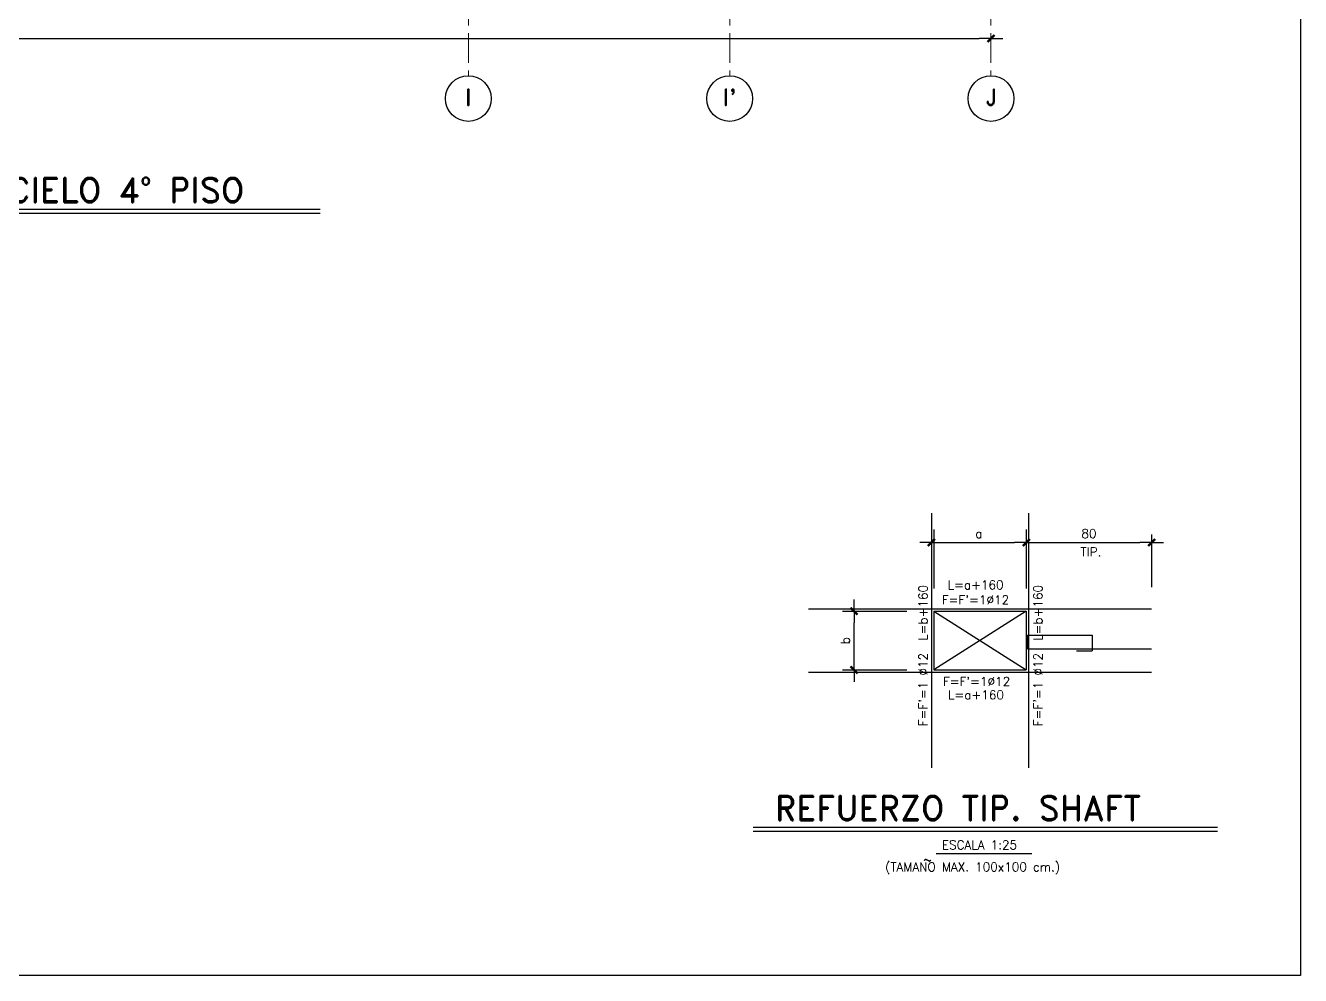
# Model space of a CAD drawing. Extents: x -4 to 6083, y -4 to 8618.
# Drawn here: x 3643 to 6083, y 0 to 1818 of the extents above; entities that cross this region are included whole.
import ezdxf
from ezdxf.enums import TextEntityAlignment as Align
from ezdxf.xclip import XClip

# ---------------------------------------------------------------- set-up
doc = ezdxf.new("R2010")
doc.units = 0
doc.header["$LTSCALE"] = 45
doc.header["$MEASUREMENT"] = 0
doc.header["$XCLIPFRAME"] = 0
doc.linetypes.add('2017_67-103$0$Grid Line', pattern=[2.2225, 1.27, -0.3175, 0.3175, -0.3175])
doc.layers.get('0').update_dxf_attribs({"linetype": 'CONTINUOUS'})
for name, color, linetype in [('2017_67-103$0$RLA-COTAS', 2, 'CONTINUOUS'), ('fe', 7, 'CONTINUOUS'), ('RLA-CORTES', 5, 'CONTINUOUS'), ('RLA-FORMATO', 7, 'CONTINUOUS'), ('RLA-TEXTOS2', 6, 'CONTINUOUS')]:
    doc.layers.add(name, color=color, linetype=linetype)
doc.layers.add('2017_67-103$0$RLE-EJE', color=3, linetype='CONTINUOUS', lineweight=25)
doc.layers.add('2017_67-103$0$RLE-EJES', color=1, linetype='2017_67-103$0$Grid Line', lineweight=9)
doc.styles.add('2017_67-103$0$ROMAND', font='romand', dxfattribs={"height": 31.5})
doc.styles.add('2017_67-103$0$ROMANS', font='ROMANS.shx', dxfattribs={"height": 16.875})
doc.styles.add('ROMANS', font='ROMANS.shx', dxfattribs={"height": 16.875})
doc.styles.add('SIETE50', font='ROMAND.SHX', dxfattribs={"height": 31.5})
doc.dimstyles.new('2017_67-103$0$ING-75', dxfattribs={"dimscale": 75, "dimtxt": 0.27, "dimasz": 0.3, "dimexe": 0, "dimexo": 0, "dimgap": 0.1, "dimtad": 1, "dimdec": 1, "dimzin": 12, "dimdsep": 46, "dimtxsty": '2017_67-103$0$ROMANS', "dimblk": '2017_67-103$0$TICK1', "dimblk1": '2017_67-103$0$TICK1', "dimblk2": '2017_67-103$0$TICK1', "dimcen": 0.09, "dimclrd": 2, "dimclre": 1, "dimclrt": 3, "dimadec": 0, "dimazin": 0, "dimtfac": 1, "dimtdec": 0, "dimtix": 1, "dimtmove": 2, "dimatfit": 3, "dimldrblk": '2017_67-103$0$TICK1', "dimfxl": 0, "dimfxlon": 1, "dimtolj": 1, "dimtzin": 0, "dimarcsym": 0})
doc.dimstyles.new('ING', dxfattribs={"dimscale": 50, "dimtxt": 0.27, "dimasz": 0.3, "dimexe": 0.2, "dimexo": 1, "dimgap": 0.1, "dimtad": 1, "dimzin": 12, "dimdsep": 46, "dimtxsty": 'ROMANS', "dimblk1": 'TICK1', "dimblk2": 'TICK1', "dimsah": 1, "dimcen": 0.09, "dimse1": 1, "dimse2": 1, "dimclrd": 2, "dimclre": 4, "dimclrt": 3, "dimadec": 0, "dimazin": 0, "dimtfac": 1, "dimtix": 1, "dimtmove": 2, "dimatfit": 3, "dimldrblk": 'TICK1', "dimfxl": 1, "dimtolj": 1, "dimtzin": 12, "dimarcsym": 0})

# ---------------------------------------------------------------- blocks, each defined once
blk = doc.blocks.new('TICK1')
at = {"color": 2}
for points in [[(0, 0), (-1, 0)], [(0, 0), (1, 0)]]:
    blk.add_lwpolyline(points, dxfattribs=at)
at = {"color": 2, "const_width": 0.2}
blk.add_lwpolyline([(-0.3, -0.3), (0.3, 0.3)], dxfattribs=at)
blk = doc.blocks.new('*D6')
at = {"layer": 'RLA-CORTES', "color": 2, "lineweight": -2, "transparency": 16777216}
blk.add_line((2494.8, 436.2), (2585.7, 436.2), dxfattribs=at)
at = {"layer": 'RLA-CORTES', "color": 2, "lineweight": -2, "transparency": 16777216, "xscale": 15, "yscale": 15, "zscale": 15, "rotation": 180}
blk.add_blockref('TICK1', (2479.8, 436.2), dxfattribs=at)
at = {"layer": 'RLA-CORTES', "color": 2, "lineweight": -2, "transparency": 16777216, "xscale": 15, "yscale": 15, "zscale": 15}
blk.add_blockref('TICK1', (2600.7, 436.2), dxfattribs=at)
at = {"layer": 'RLA-CORTES', "color": 3, "transparency": 16777216, "insert": (2540.3, 447.5), "char_height": 11.25, "attachment_point": 5, "style": 'ROMANS'}
blk.add_mtext('\\A1;a', dxfattribs=at)
blk = doc.blocks.new('*D7')
at = {"layer": 'RLA-CORTES', "color": 2, "lineweight": -2, "transparency": 16777216}
blk.add_line((2615.7, 436.2), (2745.7, 436.2), dxfattribs=at)
at = {"layer": 'RLA-CORTES', "color": 2, "lineweight": -2, "transparency": 16777216, "xscale": 15, "yscale": 15, "zscale": 15, "rotation": 180}
blk.add_blockref('TICK1', (2600.7, 436.2), dxfattribs=at)
at = {"layer": 'RLA-CORTES', "color": 2, "lineweight": -2, "transparency": 16777216, "xscale": 15, "yscale": 15, "zscale": 15}
blk.add_blockref('TICK1', (2760.7, 436.2), dxfattribs=at)
at = {"layer": 'RLA-CORTES', "color": 3, "transparency": 16777216, "insert": (2680.7, 447.5), "char_height": 11.25, "attachment_point": 5, "style": 'ROMANS'}
blk.add_mtext('\\A1;80', dxfattribs=at)
blk = doc.blocks.new('*D8')
at = {"layer": 'RLA-CORTES', "color": 2, "lineweight": -2, "transparency": 16777216}
blk.add_line((2381.1, 288.5), (2381.1, 333.5), dxfattribs=at)
at = {"layer": 'RLA-CORTES', "color": 2, "lineweight": -2, "transparency": 16777216, "xscale": 15, "yscale": 15, "zscale": 15}
for p, rotation in [((2381.1, 348.5), 90), ((2381.1, 273.5), 270)]:
    blk.add_blockref('TICK1', p, dxfattribs=dict(at, rotation=rotation))
at = {"layer": 'RLA-CORTES', "color": 3, "transparency": 16777216, "insert": (2369.9, 311), "char_height": 11.25, "attachment_point": 5, "rotation": 90, "style": 'ROMANS'}
blk.add_mtext('\\A1;b', dxfattribs=at)
blk = doc.blocks.new('2017_67-103$0$TICK1')
at = {"color": 2}
for points in [[(0, 0), (-1, 0)], [(0, 0), (1, 0)]]:
    blk.add_lwpolyline(points, dxfattribs=at)
at = {"color": 2, "const_width": 0.2}
blk.add_lwpolyline([(-0.3, -0.3), (0.3, 0.3)], dxfattribs=at)
blk = doc.blocks.new('*D65')
at = {"layer": '2017_67-103$0$RLA-COTAS', "color": 2, "lineweight": -2, "transparency": 16777216}
blk.add_line((512.8, 3838.5), (5467.8, 3838.5), dxfattribs=at)
at = {"layer": '2017_67-103$0$RLA-COTAS', "color": 2, "lineweight": -2, "transparency": 16777216, "xscale": 22.5, "yscale": 22.5, "zscale": 22.5, "rotation": 180}
blk.add_blockref('2017_67-103$0$TICK1', (490.3, 3838.5), dxfattribs=at)
at = {"layer": '2017_67-103$0$RLA-COTAS', "color": 2, "lineweight": -2, "transparency": 16777216, "xscale": 22.5, "yscale": 22.5, "zscale": 22.5}
blk.add_blockref('2017_67-103$0$TICK1', (5490.3, 3838.5), dxfattribs=at)
at = {"layer": '2017_67-103$0$RLA-COTAS', "color": 3, "transparency": 16777216, "insert": (2990.3, 3854.4), "char_height": 16.88, "attachment_point": 5, "style": '2017_67-103$0$ROMANS'}
blk.add_mtext('\\A1;5000', dxfattribs=at)
blk = doc.blocks.new('det-5')
at = {"layer": 'RLA-CORTES', "color": 7}
for p, q in [((-61.926, 162.5), (-61.926, -162.5)), ((61.926, 162.5), (61.926, -162.5)), ((-218.926, 40.5), (218.926, 40.5)), ((60.42, 6.695), (142.907, 6.695)), ((60.42, 6.695), (60.42, -10.412)), ((142.907, 6.695), (142.907, -13.001)), ((60.42, -10.412), (218.926, -10.412)), ((123.211, -13.001), (142.907, -13.001)), ((-218.926, -40.5), (218.926, -40.5))]:
    blk.add_line(p, q, dxfattribs=at)
at = {"layer": 'RLA-CORTES', "color": 1}
for p, q in [((-58.926, 141.571), (-58.926, 66.571)), ((58.926, 141.571), (58.926, 66.571)), ((218.926, 135.551), (218.926, 68.037)), ((-175.493, 37.5), (-93.556, 37.5)), ((58.926, 37.5), (-58.926, -37.5)), ((-58.926, 37.5), (58.926, -37.5)), ((-175.493, -37.5), (-93.556, -37.5))]:
    blk.add_line(p, q, dxfattribs=at)
at = {"layer": 'RLA-CORTES', "color": 3}
for p, q in [((-58.926, 37.5), (58.926, 37.5)), ((-58.926, 37.5), (-58.926, -37.5)), ((58.926, 37.5), (58.926, -37.5)), ((-58.926, -37.5), (58.926, -37.5)), ((-55.807, -271.739), (66.177, -271.739))]:
    blk.add_line(p, q, dxfattribs=at)
at = {"layer": 'RLA-CORTES', "color": 6}
for p, q in [((-289.271, -238.05), (302.942, -238.05)), ((-289.271, -243.05), (302.942, -243.05))]:
    blk.add_line(p, q, dxfattribs=at)
at = {"layer": 'RLA-CORTES', "color": 9}
for points in [[(-71.039, -280.429), (-69.55, -278.94), (-64.376, -281.487), (-63.082, -280.077)], [(-70.724, -280.458), (-69.235, -278.969), (-64.061, -281.516), (-62.767, -280.105)]]:
    blk.add_lwpolyline(points, dxfattribs=at)
at = {"layer": 'RLA-CORTES', "color": 9, "style": 'ROMANS'}
for s, p in [('TIP.', (128.214, 107.558)), ('L=a+160', (-41.28, 65.369)), ("F=F'=1%%C12", (-48.684, 46.333)), ("F=F'=1%%C12", (-47.299, -57.804)), ('L=a+160', (-40.818, -74.926)), ('ESCALA 1:25', (-48.665, -266.357)), ('(TAMANO MAX. 100x100 cm.)', (-121.018, -294.432))]:
    blk.add_text(s, height=11.25, dxfattribs=at).set_placement(p)
for p in [(-67.069, -109.293), (79.545, -109.293)]:
    blk.add_text("F=F'=1 %%C12  L=b+160", height=11.25, rotation=90, dxfattribs=at).set_placement(p)
at = {"layer": 'RLA-CORTES', "color": 6, "style": 'SIETE50'}
blk.add_text('REFUERZO TIP. SHAFT', height=31.5, dxfattribs=at).set_placement((-261.42, -229.485))
at = {"layer": 'RLA-CORTES'}
dim = blk.add_linear_dim(base=(58.926, 125.189), p1=(-61.926, 132.208), p2=(58.926, 132.208), text='a', dimstyle='ING', dxfattribs=at)
dim.commit()
dim.dimension.update_dxf_attribs({"geometry": '*D6', "text_midpoint": (-1.5, 136.439), "insert": (-2541.752, -311.013)})
dim = blk.add_linear_dim(base=(218.926, 125.189), p1=(58.926, 114.312), p2=(218.926, 114.312), dimstyle='ING', dxfattribs=at)
dim.commit()
dim.dimension.update_dxf_attribs({"geometry": '*D7', "text_midpoint": (138.926, 136.439), "insert": (-2541.752, -311.013)})
dim = blk.add_linear_dim(base=(-160.628, 37.5), p1=(-163.148, -37.5), p2=(-163.148, 37.5), angle=90, text='b', dimstyle='ING', dxfattribs=at)
dim.commit()
dim.dimension.update_dxf_attribs({"geometry": '*D8', "text_midpoint": (-171.878, 0), "insert": (-2541.752, -311.013)})
blk = doc.blocks.new('2017_67-103')
at = {"layer": '2017_67-103$0$RLE-EJE'}
for centre in [(4490.33, 3723.41), (4990.33, 3723.41), (5490.33, 3723.41)]:
    blk.add_circle(centre, 43.75, dxfattribs=at)
at = {"layer": '2017_67-103$0$RLE-EJES'}
for p, q in [((4490.33, 6849.16), (4490.33, 3767.16)), ((4990.33, 6849.16), (4990.33, 3767.16)), ((5490.33, 6849.16), (5490.33, 3767.16))]:
    blk.add_line(p, q, dxfattribs=at)
at = {"layer": '2017_67-103$0$RLE-EJE', "color": 5, "char_height": 31.25, "width": 1, "attachment_point": 2, "line_spacing_factor": 0.941778, "style": '2017_67-103$0$ROMAND'}
for s, insert in [('I', (4490.34, 3741.73)), ("I'", (4990.34, 3741.73)), ('J', (5490.34, 3741.73))]:
    blk.add_mtext(s, dxfattribs=dict(at, insert=insert))
at = {"layer": '2017_67-103$0$RLA-COTAS'}
dim = blk.add_linear_dim(base=(5490.33, 3838.48), p1=(490.33, 3845.98), p2=(5490.33, 3845.98), dimstyle='2017_67-103$0$ING-75', override={"dimexe": 0, "dimexo": 0, "dimdec": 1, "dimfxl": 0, "dimfxlon": 1}, dxfattribs=at)
dim.commit()
dim.dimension.update_dxf_attribs({"geometry": '*D65', "text_midpoint": (2990.33, 3854.41)})

msp = doc.modelspace()

# ---------------------------------------------------------------- linework, layer by layer
at = {"layer": 'RLA-FORMATO', "color": 6, "linetype": 'Continuous'}
for p, q in [((6082.5, 8617.5), (6082.5, 0)), ((6082.5, 0), (0, 0))]:
    msp.add_line(p, q, dxfattribs=at)
at = {"layer": 'RLA-TEXTOS2', "color": 6}
for p, q in [((2344.38, 1466.83), (4206.53, 1466.83)), ((2344.38, 1459.33), (4206.53, 1459.33))]:
    msp.add_line(p, q, dxfattribs=at)

# ---------------------------------------------------------------- block references
ref = msp.add_blockref('2017_67-103', (0, -2045.12))
XClip(ref).set_block_clipping_path([(27.5284145056, 3630.3209667757), (6081.5958250529, 6958.7972642945)])
at = {"layer": 'fe', "xscale": 1.5, "yscale": 1.5, "zscale": 1.5}
msp.add_blockref('det-5', (5469.32, 641.01), dxfattribs=at)

# ---------------------------------------------------------------- texts
at = {"layer": 'RLA-TEXTOS2', "color": 6, "style": 'SIETE50'}
msp.add_text('ARMADURA MALLA SUPERIOR LOSA CIELO 4° PISO', height=47.25, dxfattribs=at).set_placement((3268.81, 1479.7), align=Align.CENTER)

doc.saveas('drawing.dxf')
